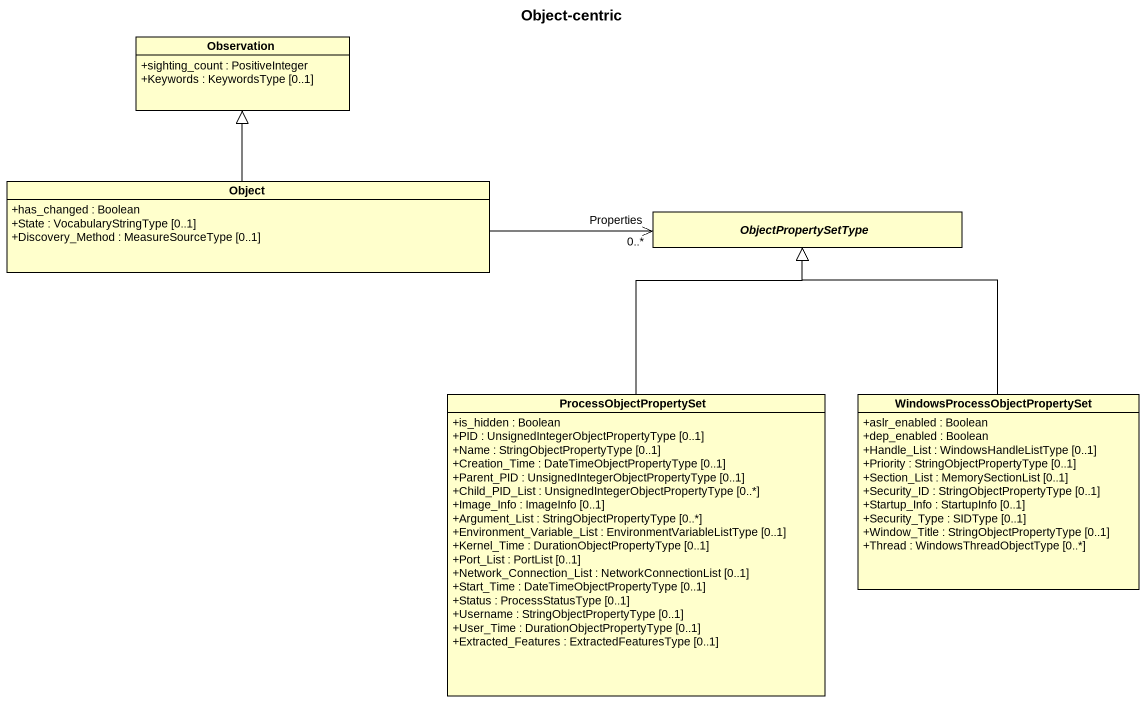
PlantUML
@startuml
title Object-centric
hide circle
hide empty members
skinparam classAttributeIconSize 0
class Observation {
  +sighting_count : PositiveInteger
  +Keywords : KeywordsType [0..1]
}
class "Object" as Object_ {
  +has_changed : Boolean
  +State : VocabularyStringType [0..1]
  +Discovery_Method : MeasureSourceType [0..1]
}
abstract class ObjectPropertySetType
class ProcessObjectPropertySet {
  +is_hidden : Boolean
  +PID : UnsignedIntegerObjectPropertyType [0..1]
  +Name : StringObjectPropertyType [0..1]
  +Creation_Time : DateTimeObjectPropertyType [0..1]
  +Parent_PID : UnsignedIntegerObjectPropertyType [0..1]
  +Child_PID_List : UnsignedIntegerObjectPropertyType [0..*]
  +Image_Info : ImageInfo [0..1]
  +Argument_List : StringObjectPropertyType [0..*]
  +Environment_Variable_List : EnvironmentVariableListType [0..1]
  +Kernel_Time : DurationObjectPropertyType [0..1]
  +Port_List : PortList [0..1]
  +Network_Connection_List : NetworkConnectionList [0..1]
  +Start_Time : DateTimeObjectPropertyType [0..1]
  +Status : ProcessStatusType [0..1]
  +Username : StringObjectPropertyType [0..1]
  +User_Time : DurationObjectPropertyType [0..1]
  +Extracted_Features : ExtractedFeaturesType [0..1]
}
class "WindowsProcessObjectPropertySet" as WindowsProcessObjectProperty {
  +aslr_enabled : Boolean
  +dep_enabled : Boolean
  +Handle_List : WindowsHandleListType [0..1]
  +Priority : StringObjectPropertyType [0..1]
  +Section_List : MemorySectionList [0..1]
  +Security_ID : StringObjectPropertyType [0..1]
  +Startup_Info : StartupInfo [0..1]
  +Security_Type : SIDType [0..1]
  +Window_Title : StringObjectPropertyType [0..1]
  +Thread : WindowsThreadObjectType [0..*]
}
Object_ -up-|> Observation
ObjectPropertySetType "Properties\n0..*" <-left- Object_
ProcessObjectPropertySet -up-|> ObjectPropertySetType
WindowsProcessObjectProperty -up-|> ObjectPropertySetType
@enduml
